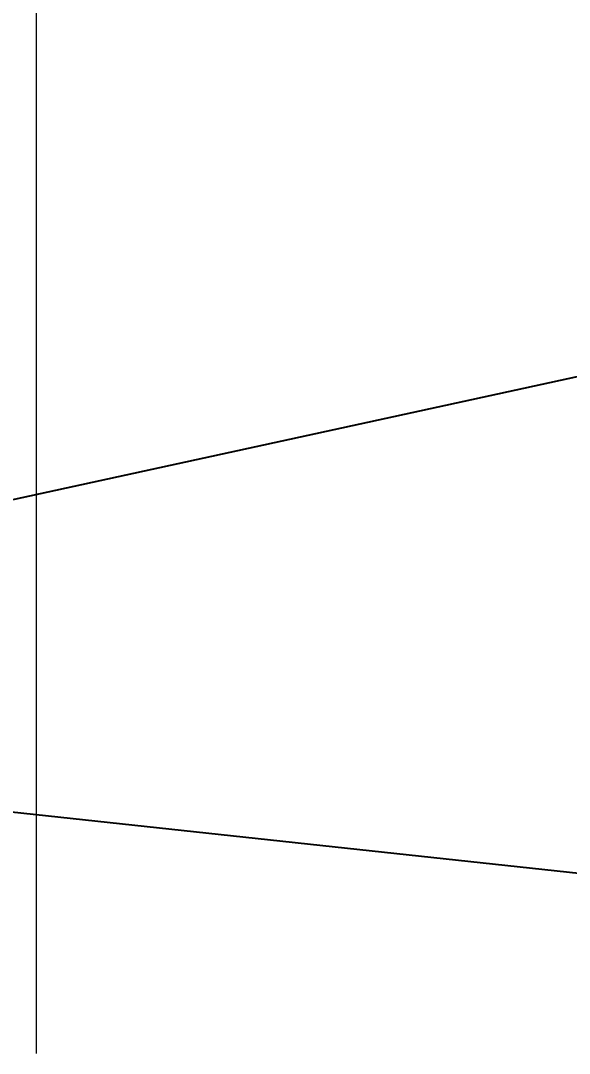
# Model space of a CAD drawing. Header units: millimetres. Extents: x 35 to 332, y 141 to 455.
# Drawn here: x 235.79 to 250.94, y 272.94 to 301.45 of the extents above; entities that cross this region are included whole.
import ezdxf
from ezdxf import colors
from ezdxf.entities.mleader import LeaderData, LeaderLine
from ezdxf.math import Vec2, Vec3

# ---------------------------------------------------------------- set-up
doc = ezdxf.new("R2010")
doc.units = ezdxf.units.MM
doc.layers.add('00点位图', color=100, linetype='Continuous')
doc.styles.get("Standard").update_dxf_attribs({"font": ''})
doc.styles.get('Standard').set_extended_font_data('SimSun')

# ---------------------------------------------------------------- blocks, each defined once
blk = doc.blocks.new('DFSADVS')
at = {"color": 0, "linetype": 'Continuous', "lineweight": 18}
blk.add_line((706.7454, -181.1052), (713.7454, -181.1052), dxfattribs=at)

msp = doc.modelspace()

# ---------------------------------------------------------------- block references
at = {"xscale": 5, "yscale": 5, "zscale": 5, "rotation": 270}
msp.add_blockref('DFSADVS', (1141.736, 3841.662), dxfattribs=at)

# ---------------------------------------------------------------- leaders
at = {"layer": '00点位图'}
ml = msp.add_multileader_mtext('Standard', dxfattribs=at)
ml.set_content('115', color=256)
ml.set_leader_properties()
ml.build(insert=Vec2(0, 0))
ctx = ml.context
ctx.base_point, ctx.plane_origin = Vec3(238.027, 322.288), Vec3(225.297, 299.91)
notes = []
notes.append((ctx, [(0, (1, 1, 0), (230.027, 322.288), (1, 0), 8, [(0, [(225.297, 299.91)], 0, [])])]))
ctx.mtext.insert, ctx.mtext.defined_height, ctx.mtext.flow_direction = Vec3(240.027, 324.688), 8, 5
ml = msp.add_multileader_mtext('Standard', dxfattribs=at)
ml.set_content('66', color=256)
ml.set_leader_properties()
ml.build(insert=Vec2(0, 0))
ctx = ml.context
ctx.base_point, ctx.plane_origin = Vec3(259.756, 317.97), Vec3(229.59, 296.435)
notes.append((ctx, [(0, (1, 1, 0), (251.756, 317.97), (1, 0), 8, [(0, [(229.59, 296.435)], 0, [])])]))
ctx.mtext.insert, ctx.mtext.defined_height, ctx.mtext.flow_direction = Vec3(261.756, 320.37), 8, 5
at = {"layer": '00点位图', "color": 0}
ml = msp.add_multileader_mtext('Standard', dxfattribs=at)
ml.set_content('117')
ml.set_leader_properties()
ml.build(insert=Vec2(0, 0))
ctx = ml.context
ctx.base_point, ctx.plane_origin = Vec3(268.695, 293.704), Vec3(226.156, 286.183)
notes.append((ctx, [(0, (1, 1, 0), (260.695, 293.704), (1, 0), 8, [(0, [(226.156, 286.183)], 0, [])])]))
ctx.mtext.insert, ctx.mtext.defined_height, ctx.mtext.flow_direction = Vec3(270.695, 296.104), 8, 5
ml = msp.add_multileader_mtext('Standard', dxfattribs=at)
ml.set_content('118')
ml.set_leader_properties()
ml.build(insert=Vec2(0, 0))
ctx = ml.context
ctx.base_point, ctx.plane_origin = Vec3(275.474, 276.154), Vec3(226.64, 280.562)
notes.append((ctx, [(0, (1, 1, 0), (267.474, 276.154), (1, 0), 8, [(0, [(226.64, 280.562)], 0, [])])]))
ctx.mtext.insert, ctx.mtext.defined_height, ctx.mtext.flow_direction = Vec3(277.474, 278.554), 8, 5
for ctx, leaders in notes:
    for number, flags, end, landing, length, lines in leaders:
        leader = LeaderData()
        leader.index, (leader.has_last_leader_line, leader.has_dogleg_vector, leader.attachment_direction) = number, flags
        leader.last_leader_point, leader.dogleg_vector, leader.dogleg_length = Vec3(end), Vec3(landing), length
        for number, points, colour, breaks in lines:
            line = LeaderLine()
            line.index, line.vertices, line.color, line.breaks = number, Vec3.list(points), colors.encode_raw_color(colour), breaks
            leader.lines.append(line)
        ctx.leaders.append(leader)

doc.saveas('drawing.dxf')
